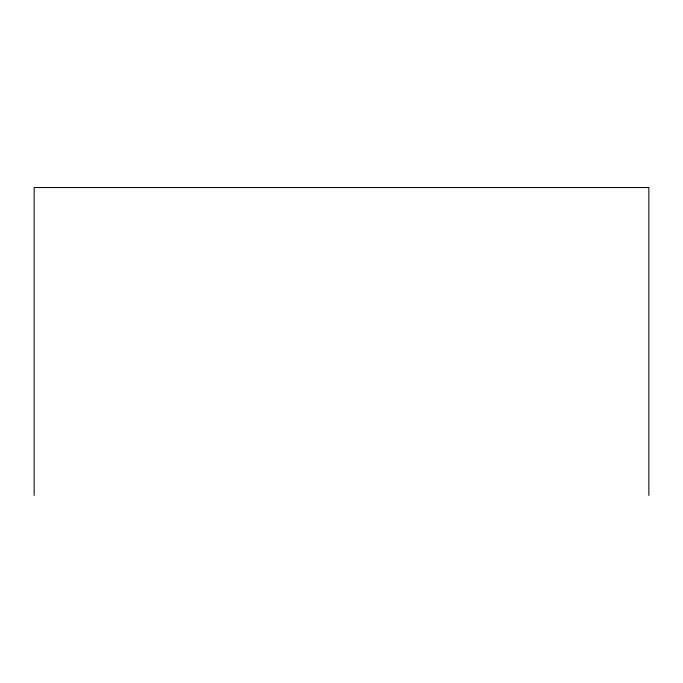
<?xml version="1.0" encoding="UTF-8"?>
<svg xmlns="http://www.w3.org/2000/svg" width="683" height="683" viewBox="0 0 683 683"><rect width="100%" height="100%" fill="white"/><g stroke="black" fill="none" stroke-linecap="round" stroke-linejoin="round"><path stroke-width="1.02" d="M648.85 495.465L648.85 187.535L34.15 187.535L34.15 495.465"/></g></svg>
